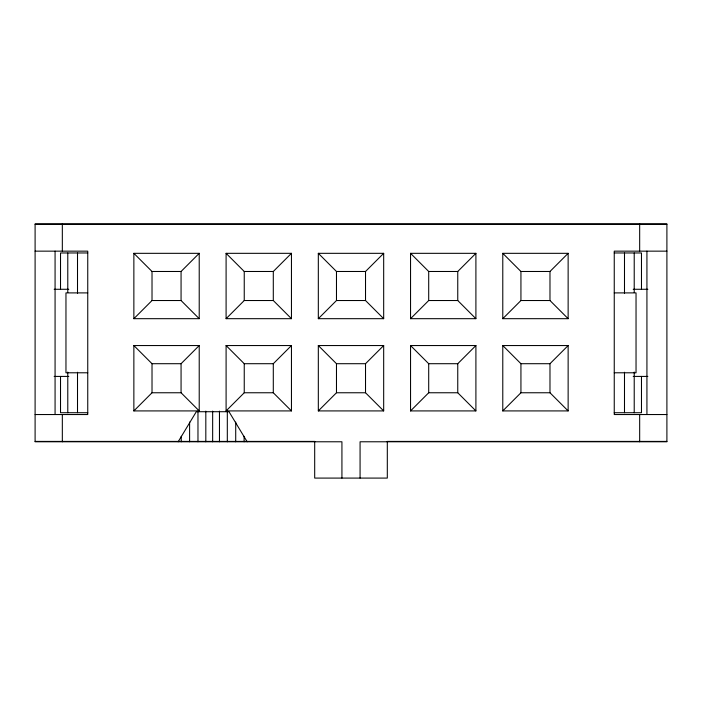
<?xml version="1.0" encoding="UTF-8"?>
<svg xmlns="http://www.w3.org/2000/svg" width="702" height="702" viewBox="0 0 702 702"><rect width="100%" height="100%" fill="white"/><g stroke="black" fill="none" stroke-linecap="round" stroke-linejoin="round"><path stroke-width="1.05" d="M178.159 441.777L196.314 411.714L229.001 411.714L247.157 441.777M133.863 318.682L152.018 300.526L181.063 300.526L199.219 318.682L199.219 253.325L133.863 253.325L133.863 318.682L199.219 318.682M133.863 253.325L152.018 271.481L181.063 271.481L199.219 253.325M133.863 410.916L152.018 392.76L152.018 363.706L133.863 345.551L199.219 345.551L199.219 410.916L133.863 410.916L133.863 345.551M152.018 363.706L181.063 363.706L199.219 345.551M226.097 318.682L244.243 300.526L273.297 300.526L291.453 318.682L291.453 253.325L226.097 253.325L226.097 318.682L291.453 318.682M226.097 253.325L244.243 271.481L273.297 271.481L291.453 253.325M226.097 410.916L244.243 392.76L273.297 392.76L291.453 410.916L291.453 345.551L226.097 345.551L226.097 410.916L291.453 410.916M226.097 345.551L244.243 363.706L273.297 363.706L291.453 345.551M318.322 318.682L336.477 300.526L365.523 300.526L383.678 318.682L318.322 318.682L318.322 253.325L383.678 253.325L383.678 318.682M318.322 253.325L336.477 271.481L365.523 271.481L383.678 253.325M318.322 410.916L336.477 392.76L365.523 392.76L383.678 410.916L318.322 410.916L318.322 345.551L383.678 345.551L383.678 410.916M318.322 345.551L336.477 363.706L365.523 363.706L383.678 345.551M410.547 318.682L428.703 300.526L457.757 300.526L475.903 318.682L475.903 253.325L410.547 253.325L410.547 318.682L475.903 318.682M410.547 253.325L428.703 271.481L457.757 271.481L475.903 253.325M410.547 410.916L428.703 392.76L457.757 392.76L475.903 410.916L475.903 345.551L410.547 345.551L410.547 410.916L475.903 410.916M410.547 345.551L428.703 363.706L457.757 363.706L475.903 345.551M502.781 318.682L520.937 300.526L520.937 271.481L502.781 253.325L568.137 253.325L568.137 318.682L502.781 318.682L502.781 253.325M568.137 318.682L549.982 300.526L549.982 271.481L568.137 253.325M502.781 410.916L520.937 392.76L520.937 363.706L502.781 345.551L568.137 345.551L568.137 410.916L502.781 410.916L502.781 345.551M568.137 410.916L549.982 392.76L549.982 363.706L568.137 345.551M35.1 224.289L666.9 224.289M35.1 251.149L87.75 251.149L87.75 414.54L35.1 414.54M666.9 251.149L614.25 251.149L614.25 414.54L666.9 414.54M87.75 252.966L60.521 252.966L60.521 289.277M614.25 252.966L641.479 252.966L641.479 289.277M520.937 271.481L549.982 271.481M54.159 289.277L68.796 289.277M633.204 289.277L647.841 289.277M87.75 292.901L65.962 292.901L65.962 372.788L87.75 372.788M614.25 292.901L636.038 292.901L636.038 372.788L614.25 372.788M520.937 300.526L549.982 300.526M520.937 363.706L549.982 363.706M54.159 376.421L68.796 376.421M633.204 376.421L647.841 376.421M152.018 392.76L181.063 392.76L199.219 410.916M520.937 392.76L549.982 392.76M87.75 412.723L60.521 412.723L60.521 376.421M614.25 412.723L641.479 412.723L641.479 376.421M35.1 441.409L314.803 441.409M387.197 441.409L666.9 441.409M646.928 251.149L646.928 414.54M639.671 223.912L639.671 251.149M639.671 414.54L639.671 441.777M634.222 252.966L634.222 292.541M634.222 372.06L634.222 412.723M624.49 252.966L624.49 293.454M624.49 372.235L624.49 412.723M457.757 271.481L457.757 300.526M457.757 363.706L457.757 392.76M428.703 271.481L428.703 300.526M428.703 363.706L428.703 392.76M387.311 441.777L387.311 478.088L314.689 478.088L314.689 441.777M365.523 271.481L365.523 300.526M365.523 363.706L365.523 392.76M360.073 478.088L360.073 441.777L666.9 441.777L666.9 223.912L35.1 223.912L35.1 441.777L341.927 441.777L341.927 478.088M336.477 271.481L336.477 300.526M336.477 363.706L336.477 392.76M273.297 271.481L273.297 300.526M273.297 363.706L273.297 392.76M244.243 271.481L244.243 300.526M244.243 363.706L244.243 392.76M244.112 436.302L244.112 441.777M235.714 422.069L235.714 441.777M227.316 411.118L227.316 441.777M219.463 411.118L219.463 441.777M212.653 411.118L212.653 441.777M205.818 411.118L205.818 441.777M197.973 411.118L197.973 441.777M189.601 422.069L189.601 441.777M181.23 436.302L181.23 441.777M181.063 271.481L181.063 300.526M181.063 363.706L181.063 392.76M152.018 271.481L152.018 300.526M77.51 252.966L77.51 293.454M77.51 372.235L77.51 412.723M67.778 252.966L67.778 292.541M67.778 372.06L67.778 412.723M62.329 223.912L62.329 251.149M62.329 414.54L62.329 441.777M55.072 251.149L55.072 414.54"/></g></svg>
